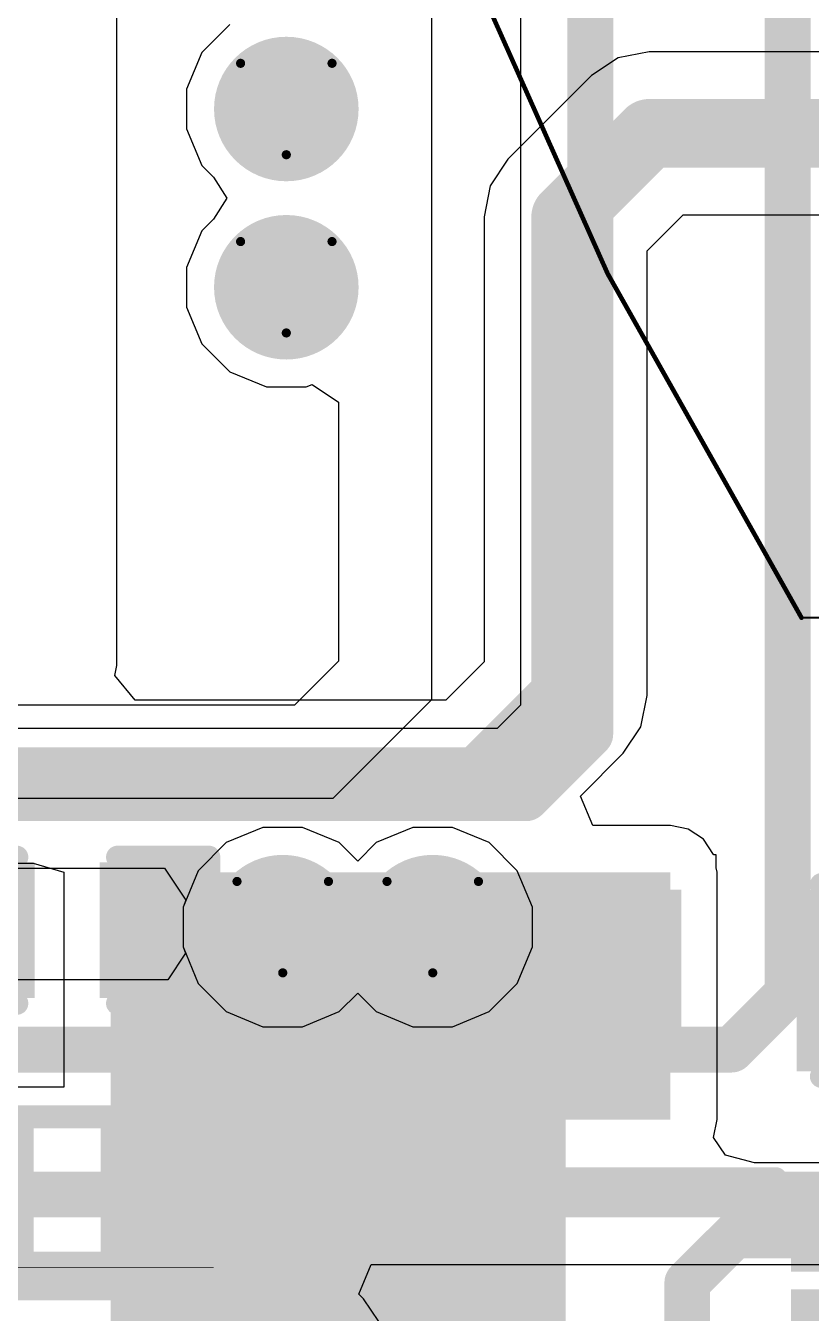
# Model space of a CAD drawing. Header units: inches. Extents: x -6 to 385, y -2 to 102.
# Drawn here: x 15.53 to 19.89, y 6.13 to 13.29 of the extents above; entities that cross this region are included whole.
import ezdxf

# ---------------------------------------------------------------- set-up
doc = ezdxf.new("R2010")
doc.units = ezdxf.units.IN
for name, color, linetype in [('Bottom Layer', 5, 'Continuous'), ('Bottom Overlay', 54, 'Continuous'), ('Bottom Paste', 16, 'Continuous'), ('Bottom Solder', 6, 'Continuous'), ('Dimensions', 6, 'Continuous'), ('Drill Drawing', 1, 'Continuous'), ('Layer 1', 16, 'Continuous'), ('Layer 2', 76, 'Continuous'), ('Top Layer', 1, 'Continuous'), ('Top Solder', 216, 'Continuous'), ('Via Holes', 16, 'Continuous')]:
    doc.layers.add(name, color=color, linetype=linetype)

# ---------------------------------------------------------------- blocks, each defined once
blk = doc.blocks.new('VFSOP_8_2_3___B_81')
at = {"layer": 'Bottom Layer'}
for points in [[(-1.7000093, 0.6000597599999999), (-1.7000093, 0.90005916), (-1.0000107, 0.90005916), (-1.0000107, 0.6000597599999999)], [(1.00000816, 0.6000597599999999), (1.00000816, 0.90005916), (1.70000676, 0.90005916), (1.70000676, 0.6000597599999999)], [(-1.70001184, 0.0999363), (-1.70001184, 0.3999356999999999), (-1.00001324, 0.3999356999999999), (-1.00001324, 0.09993629999999999)], [(1.0000107, 0.0999363), (1.0000107, 0.3999356999999999), (1.7000093, 0.3999356999999999), (1.7000093, 0.09993629999999999)], [(-1.7000093, -0.3999382399999999), (-1.7000093, -0.09993883999999997), (-1.0000107, -0.09993884000000001), (-1.0000107, -0.3999382399999999)], [(1.00000816, -0.3999382399999999), (1.00000816, -0.09993883999999997), (1.70000676, -0.09993884000000001), (1.70000676, -0.3999382399999999)], [(-1.7000093, -0.90006678), (-1.7000093, -0.6000673799999999), (-1.0000107, -0.6000673799999999), (-1.0000107, -0.90006678)], [(1.00000816, -0.90006678), (1.00000816, -0.6000673799999999), (1.70000676, -0.6000673799999999), (1.70000676, -0.90006678)]]:
    blk.add_hatch(color=5, dxfattribs=at).paths.add_polyline_path(points)
at = {"layer": 'Bottom Paste'}
for points in [[(-1.7000093, 0.6000597599999999), (-1.7000093, 0.90005916), (-1.0000107, 0.90005916), (-1.0000107, 0.6000597599999999)], [(1.00000816, 0.6000597599999999), (1.00000816, 0.90005916), (1.70000676, 0.90005916), (1.70000676, 0.6000597599999999)], [(-1.70001184, 0.0999363), (-1.70001184, 0.3999356999999999), (-1.00001324, 0.3999356999999999), (-1.00001324, 0.09993629999999999)], [(1.0000107, 0.0999363), (1.0000107, 0.3999356999999999), (1.7000093, 0.3999356999999999), (1.7000093, 0.09993629999999999)], [(-1.7000093, -0.3999382399999999), (-1.7000093, -0.09993883999999997), (-1.0000107, -0.09993884000000001), (-1.0000107, -0.3999382399999999)], [(1.00000816, -0.3999382399999999), (1.00000816, -0.09993883999999997), (1.70000676, -0.09993884000000001), (1.70000676, -0.3999382399999999)], [(-1.7000093, -0.90006678), (-1.7000093, -0.6000673799999999), (-1.0000107, -0.6000673799999999), (-1.0000107, -0.90006678)], [(1.00000816, -0.90006678), (1.00000816, -0.6000673799999999), (1.70000676, -0.6000673799999999), (1.70000676, -0.90006678)]]:
    blk.add_hatch(color=16, dxfattribs=at).paths.add_polyline_path(points)
at = {"layer": 'Bottom Solder'}
for points in [[(-1.7508093, 0.54925976), (-1.7508093, 0.9508591599999999), (-0.9492107, 0.9508591599999999), (-0.9492107, 0.54925976)], [(0.9492081599999999, 0.54925976), (0.9492081599999999, 0.9508591599999999), (1.75080676, 0.9508591599999999), (1.75080676, 0.54925976)], [(-1.75081184, 0.04913630000000004), (-1.75081184, 0.4507357), (-0.9492132399999998, 0.4507357), (-0.9492132399999998, 0.04913629999999996)], [(0.9492107, 0.04913630000000004), (0.9492107, 0.4507357), (1.7508093, 0.4507357), (1.7508093, 0.04913629999999996)], [(-1.7508093, -0.45073824), (-1.7508093, -0.04913883999999996), (-0.9492107, -0.04913884000000003), (-0.9492107, -0.45073824)], [(0.9492081599999999, -0.45073824), (0.9492081599999999, -0.04913883999999996), (1.75080676, -0.04913884000000003), (1.75080676, -0.45073824)], [(-1.7508093, -0.95086678), (-1.7508093, -0.54926738), (-0.9492107, -0.54926738), (-0.9492107, -0.95086678)], [(0.9492081599999999, -0.95086678), (0.9492081599999999, -0.54926738), (1.75080676, -0.54926738), (1.75080676, -0.95086678)]]:
    blk.add_hatch(color=6, dxfattribs=at).paths.add_polyline_path(points)
at = {"layer": 'Bottom Overlay'}
for points in [[(0.8635974599999999, 1.0668, 0.127, 0.127, 0), (-0.8636, 1.0668, 0.127, 0.127, 0)], [(-1.9304, -0.8636025399999999, 0.127, 0.127, 0), (-1.93040254, -0.66040254, 0.127, 0.127, 0)], [(-1.8288, -0.76200508, 0.127, 0.127, 0), (-1.93040254, -0.66040254, 0.127, 0.127, 0)], [(-1.8288, -0.76200508, 0.127, 0.127, 0), (-1.9304, -0.8636025399999999, 0.127, 0.127, 0)], [(0.8636, -1.06680254, 0.127, 0.127, 0), (-0.8636025399999999, -1.06680508, 0.127, 0.127, 0)]]:
    blk.add_lwpolyline(points, format="xyseb", dxfattribs=at)
for points in [[(-0.8953499999999999, 1.0668, 0.0635, 0.0635, 1), (-0.83185, 1.0668, 0.0635, 0.0635, 1)], [(0.8318474599999999, 1.0668, 0.0635, 0.0635, 1), (0.89534746, 1.0668, 0.0635, 0.0635, 1)], [(-1.96215254, -0.66040254, 0.0635, 0.0635, 1), (-1.89865254, -0.66040254, 0.0635, 0.0635, 1)], [(-1.96215254, -0.66040254, 0.0635, 0.0635, 1), (-1.89865254, -0.66040254, 0.0635, 0.0635, 1)], [(-1.86055, -0.76200508, 0.0635, 0.0635, 1), (-1.79705, -0.76200508, 0.0635, 0.0635, 1)], [(-1.86055, -0.76200508, 0.0635, 0.0635, 1), (-1.79705, -0.76200508, 0.0635, 0.0635, 1)], [(-1.96215, -0.8636025399999999, 0.0635, 0.0635, 1), (-1.89865, -0.8636025399999999, 0.0635, 0.0635, 1)], [(-1.96215, -0.8636025399999999, 0.0635, 0.0635, 1), (-1.89865, -0.8636025399999999, 0.0635, 0.0635, 1)], [(-0.89535254, -1.06680508, 0.0635, 0.0635, 1), (-0.8318525399999999, -1.06680508, 0.0635, 0.0635, 1)], [(0.83185, -1.06680254, 0.0635, 0.0635, 1), (0.8953499999999999, -1.06680254, 0.0635, 0.0635, 1)]]:
    blk.add_lwpolyline(points, format="xyseb", close=True, dxfattribs=at)
blk = doc.blocks.new('R___0402_B_118')
at = {"layer": 'Bottom Layer'}
for points in [[(-0.24130508, 0.31750508), (-0.2413050799999999, -0.31749492), (-0.6985050799999999, -0.31749492), (-0.6985050799999999, 0.31750508)], [(0.69849746, 0.31750508), (0.69849746, -0.31749492), (0.24129746, -0.31749492), (0.24129746, 0.31750508)]]:
    blk.add_hatch(color=5, dxfattribs=at).paths.add_polyline_path(points)
at = {"layer": 'Bottom Paste'}
for points in [[(-0.24130508, 0.31750508), (-0.2413050799999999, -0.31749492), (-0.6985050799999999, -0.31749492), (-0.6985050799999999, 0.31750508)], [(0.69849746, 0.31750508), (0.69849746, -0.31749492), (0.24129746, -0.31749492), (0.24129746, 0.31750508)]]:
    blk.add_hatch(color=16, dxfattribs=at).paths.add_polyline_path(points)
at = {"layer": 'Bottom Solder'}
for points in [[(-0.18630392, 0.37250624), (-0.18630392, -0.37249608), (-0.75350624, -0.37249608), (-0.75350624, 0.37250624)], [(0.7534986199999999, 0.37250624), (0.7534986199999999, -0.37249608), (0.1862963, -0.37249608), (0.1862962999999999, 0.37250624)]]:
    blk.add_hatch(color=6, dxfattribs=at).paths.add_polyline_path(points)
at = {"layer": 'Bottom Overlay'}
for points in [[(-0.7874050799999999, 0.40640508, 0.127, 0.127, 0), (-0.78740762, -0.4063923799999999, 0.127, 0.127, 0)], [(0.7874, 0.4064076199999999, 0.127, 0.127, 0), (-0.7874050799999999, 0.40640508, 0.127, 0.127, 0)], [(0.8127974599999999, 0.43180254, 0.0032258, 0.0032258, 0), (-0.8128, 0.4318, 0.0032258, 0.0032258, 0)], [(0.7874, 0.4064076199999999, 0.127, 0.127, 0), (0.78739746, -0.40639746, 0.127, 0.127, 0)], [(0.78739746, -0.40639746, 0.127, 0.127, 0), (-0.78740762, -0.4063923799999999, 0.127, 0.127, 0)]]:
    blk.add_lwpolyline(points, format="xyseb", dxfattribs=at)
for points in [[(-0.8191550799999999, 0.40640508, 0.0635, 0.0635, 1), (-0.75565508, 0.40640508, 0.0635, 0.0635, 1)], [(-0.8191550799999999, 0.40640508, 0.0635, 0.0635, 1), (-0.75565508, 0.40640508, 0.0635, 0.0635, 1)], [(-0.81360518, 0.4318, 0.0016129, 0.0016129, 1), (-0.8119948199999999, 0.4318, 0.0016129, 0.0016129, 1)], [(0.7556499999999999, 0.4064076199999999, 0.0635, 0.0635, 1), (0.8191499999999999, 0.4064076199999999, 0.0635, 0.0635, 1)], [(0.7556499999999999, 0.4064076199999999, 0.0635, 0.0635, 1), (0.8191499999999999, 0.4064076199999999, 0.0635, 0.0635, 1)], [(0.81199228, 0.43180254, 0.0016129, 0.0016129, 1), (0.8136026399999999, 0.43180254, 0.0016129, 0.0016129, 1)], [(-0.81915762, -0.4063923799999999, 0.0635, 0.0635, 1), (-0.7556576199999999, -0.4063923799999999, 0.0635, 0.0635, 1)], [(-0.81915762, -0.4063923799999999, 0.0635, 0.0635, 1), (-0.7556576199999999, -0.4063923799999999, 0.0635, 0.0635, 1)], [(0.7556474599999999, -0.40639746, 0.0635, 0.0635, 1), (0.8191474599999999, -0.40639746, 0.0635, 0.0635, 1)], [(0.7556474599999999, -0.40639746, 0.0635, 0.0635, 1), (0.8191474599999999, -0.40639746, 0.0635, 0.0635, 1)]]:
    blk.add_lwpolyline(points, format="xyseb", close=True, dxfattribs=at)
blk = doc.blocks.new('C___0603_B_158')
at = {"layer": 'Bottom Layer'}
for points in [[(-1.143, -0.4445), (-1.143, 0.4445), (-0.3809999999999999, 0.4445), (-0.3809999999999999, -0.4445)], [(0.3809999999999999, -0.4445), (0.3809999999999999, 0.4445), (1.143, 0.4445), (1.143, -0.4445)]]:
    blk.add_hatch(color=5, dxfattribs=at).paths.add_polyline_path(points)
at = {"layer": 'Bottom Paste'}
for points in [[(-1.143, -0.4445), (-1.143, 0.4445), (-0.3809999999999999, 0.4445), (-0.3809999999999999, -0.4445)], [(0.3809999999999999, -0.4445), (0.3809999999999999, 0.4445), (1.143, 0.4445), (1.143, -0.4445)]]:
    blk.add_hatch(color=16, dxfattribs=at).paths.add_polyline_path(points)
at = {"layer": 'Bottom Solder'}
for points in [[(-1.20299988, -0.50449988), (-1.20299988, 0.50449988), (-0.3210001199999999, 0.50449988), (-0.3210001199999999, -0.50449988)], [(0.3210001199999999, -0.50449988), (0.3210001199999999, 0.50449988), (1.20299988, 0.50449988), (1.20299988, -0.50449988)]]:
    blk.add_hatch(color=6, dxfattribs=at).paths.add_polyline_path(points)
at = {"layer": 'Bottom Overlay'}
for points in [[(-0.45720254, 0.5333974599999999, 0.127, 0.127, 0), (-1.24460254, 0.5333974599999999, 0.127, 0.127, 0)], [(-1.2446, -0.5334, 0.127, 0.127, 0), (-1.24460254, 0.5333974599999999, 0.127, 0.127, 0)], [(1.2446, 0.53340254, 0.127, 0.127, 0), (0.4571999999999999, 0.53340254, 0.127, 0.127, 0)], [(1.24460254, -0.5333974599999999, 0.127, 0.127, 0), (1.2446, 0.53340254, 0.127, 0.127, 0)], [(-0.4571999999999999, -0.5334, 0.127, 0.127, 0), (-1.2446, -0.5334, 0.127, 0.127, 0)], [(1.24460254, -0.5333974599999999, 0.127, 0.127, 0), (0.45720254, -0.5333974599999999, 0.127, 0.127, 0)]]:
    blk.add_lwpolyline(points, format="xyseb", dxfattribs=at)
for points in [[(-1.27635254, 0.5333974599999999, 0.0635, 0.0635, 1), (-1.21285254, 0.5333974599999999, 0.0635, 0.0635, 1)], [(-1.27635254, 0.5333974599999999, 0.0635, 0.0635, 1), (-1.21285254, 0.5333974599999999, 0.0635, 0.0635, 1)], [(-0.4889525399999999, 0.5333974599999999, 0.0635, 0.0635, 1), (-0.42545254, 0.5333974599999999, 0.0635, 0.0635, 1)], [(0.42545, 0.53340254, 0.0635, 0.0635, 1), (0.4889499999999999, 0.53340254, 0.0635, 0.0635, 1)], [(1.21285, 0.53340254, 0.0635, 0.0635, 1), (1.27635, 0.53340254, 0.0635, 0.0635, 1)], [(1.21285, 0.53340254, 0.0635, 0.0635, 1), (1.27635, 0.53340254, 0.0635, 0.0635, 1)], [(-1.27635, -0.5334, 0.0635, 0.0635, 1), (-1.21285, -0.5334, 0.0635, 0.0635, 1)], [(-1.27635, -0.5334, 0.0635, 0.0635, 1), (-1.21285, -0.5334, 0.0635, 0.0635, 1)], [(-0.4889499999999999, -0.5334, 0.0635, 0.0635, 1), (-0.42545, -0.5334, 0.0635, 0.0635, 1)], [(0.42545254, -0.5333974599999999, 0.0635, 0.0635, 1), (0.4889525399999999, -0.5333974599999999, 0.0635, 0.0635, 1)], [(1.21285254, -0.5333974599999999, 0.0635, 0.0635, 1), (1.27635254, -0.5333974599999999, 0.0635, 0.0635, 1)], [(1.21285254, -0.5333974599999999, 0.0635, 0.0635, 1), (1.27635254, -0.5333974599999999, 0.0635, 0.0635, 1)]]:
    blk.add_lwpolyline(points, format="xyseb", close=True, dxfattribs=at)
blk = doc.blocks.new('C___0402_B_159')
at = {"layer": 'Bottom Layer'}
for points in [[(-0.2412974599999999, 0.3175025399999999), (-0.24129746, -0.31749746), (-0.69849746, -0.31749746), (-0.69849746, 0.3175025400000001)], [(0.6985, 0.3175025399999999), (0.6985, -0.31749746), (0.2412999999999999, -0.31749746), (0.2413000000000001, 0.3175025400000001)]]:
    blk.add_hatch(color=5, dxfattribs=at).paths.add_polyline_path(points)
at = {"layer": 'Bottom Paste'}
for points in [[(-0.2412974599999999, 0.3175025399999999), (-0.24129746, -0.31749746), (-0.69849746, -0.31749746), (-0.69849746, 0.3175025400000001)], [(0.6985, 0.3175025399999999), (0.6985, -0.31749746), (0.2412999999999999, -0.31749746), (0.2413000000000001, 0.3175025400000001)]]:
    blk.add_hatch(color=16, dxfattribs=at).paths.add_polyline_path(points)
at = {"layer": 'Bottom Solder'}
for points in [[(-0.1812975799999999, 0.3775024199999999), (-0.1812975800000001, -0.3774973400000001), (-0.7584973399999999, -0.3774973399999999), (-0.7584973399999999, 0.3775024200000001)], [(0.7584998799999999, 0.3775024199999999), (0.7584998799999999, -0.3774973400000001), (0.1813001199999999, -0.3774973399999999), (0.1813001200000001, 0.3775024200000001)]]:
    blk.add_hatch(color=6, dxfattribs=at).paths.add_polyline_path(points)
at = {"layer": 'Bottom Overlay'}
for points in [[(-0.7874, 0.40640508, 0.127, 0.127, 0), (-0.2794, 0.4064076199999999, 0.127, 0.127, 0)], [(-0.7874, -0.40639746, 0.127, 0.127, 0), (-0.7874, 0.40640508, 0.127, 0.127, 0)], [(0.2794, 0.40640508, 0.127, 0.127, 0), (0.78740254, 0.40640508, 0.127, 0.127, 0)], [(0.7874, -0.40639746, 0.127, 0.127, 0), (0.78740254, 0.40640508, 0.127, 0.127, 0)], [(-0.7874, -0.40639746, 0.127, 0.127, 0), (-0.27939746, -0.40639492, 0.127, 0.127, 0)], [(0.2794, -0.40639746, 0.127, 0.127, 0), (0.7874, -0.40639746, 0.127, 0.127, 0)]]:
    blk.add_lwpolyline(points, format="xyseb", dxfattribs=at)
for points in [[(-0.8191499999999999, 0.40640508, 0.0635, 0.0635, 1), (-0.7556499999999999, 0.40640508, 0.0635, 0.0635, 1)], [(-0.8191499999999999, 0.40640508, 0.0635, 0.0635, 1), (-0.7556499999999999, 0.40640508, 0.0635, 0.0635, 1)], [(-0.31115, 0.4064076199999999, 0.0635, 0.0635, 1), (-0.24765, 0.4064076199999999, 0.0635, 0.0635, 1)], [(0.24765, 0.40640508, 0.0635, 0.0635, 1), (0.31115, 0.40640508, 0.0635, 0.0635, 1)], [(0.75565254, 0.40640508, 0.0635, 0.0635, 1), (0.8191525399999998, 0.40640508, 0.0635, 0.0635, 1)], [(0.75565254, 0.40640508, 0.0635, 0.0635, 1), (0.8191525399999998, 0.40640508, 0.0635, 0.0635, 1)], [(-0.8191499999999999, -0.40639746, 0.0635, 0.0635, 1), (-0.7556499999999999, -0.40639746, 0.0635, 0.0635, 1)], [(-0.8191499999999999, -0.40639746, 0.0635, 0.0635, 1), (-0.7556499999999999, -0.40639746, 0.0635, 0.0635, 1)], [(-0.31114746, -0.40639492, 0.0635, 0.0635, 1), (-0.24764746, -0.40639492, 0.0635, 0.0635, 1)], [(0.24765, -0.40639746, 0.0635, 0.0635, 1), (0.31115, -0.40639746, 0.0635, 0.0635, 1)], [(0.7556499999999999, -0.40639746, 0.0635, 0.0635, 1), (0.8191499999999999, -0.40639746, 0.0635, 0.0635, 1)], [(0.7556499999999999, -0.40639746, 0.0635, 0.0635, 1), (0.8191499999999999, -0.40639746, 0.0635, 0.0635, 1)]]:
    blk.add_lwpolyline(points, format="xyseb", close=True, dxfattribs=at)

msp = doc.modelspace()

# ---------------------------------------------------------------- hatches: boundary and pattern name
at = {"layer": 'Bottom Layer'}
h = msp.add_hatch(color=5, dxfattribs=at)
edge = h.paths.add_edge_path()
edge.add_arc((16.9774362, 12.827), 0.2999994, 0, 360)
h = msp.add_hatch(color=5, dxfattribs=at)
edge = h.paths.add_edge_path()
edge.add_arc((16.9774362, 11.8364), 0.2999994, 0, 360)
for points in [[(16.00130404, 5.91549744), (18.52924412, 5.91549744), (18.52924412, 8.5852), (16.00130404, 8.5852)], [(17.23758808, 7.210313239999999), (19.11170676, 7.210313239999999), (19.11170676, 8.5852), (17.23758808, 8.5852)]]:
    msp.add_hatch(color=5, dxfattribs=at).paths.add_polyline_path(points)
h = msp.add_hatch(color=5, dxfattribs=at)
edge = h.paths.add_edge_path()
edge.add_arc((16.9576115, 8.28000376), 0.2999994, 0, 360)
h = msp.add_hatch(color=5, dxfattribs=at)
edge = h.paths.add_edge_path()
edge.add_arc((17.7909093, 8.28000376), 0.2999994, 0, 360)
at = {"layer": 'Bottom Solder'}
h = msp.add_hatch(color=6, dxfattribs=at)
edge = h.paths.add_edge_path()
edge.add_arc((16.9774362, 12.827), 0.4015993999999999, 0, 360)
h = msp.add_hatch(color=6, dxfattribs=at)
edge = h.paths.add_edge_path()
edge.add_arc((16.9774362, 11.8364), 0.4015993999999999, 0, 360)
h = msp.add_hatch(color=6, dxfattribs=at)
edge = h.paths.add_edge_path()
edge.add_arc((16.9576115, 8.28000376), 0.4015993999999999, 0, 360)
h = msp.add_hatch(color=6, dxfattribs=at)
edge = h.paths.add_edge_path()
edge.add_arc((17.7909093, 8.28000376), 0.4015993999999999, 0, 360)
at = {"layer": 'Layer 1'}
h = msp.add_hatch(color=16, dxfattribs=at)
edge = h.paths.add_edge_path()
edge.add_arc((16.9774362, 12.827), 0.2999994, 0, 360)
h = msp.add_hatch(color=16, dxfattribs=at)
edge = h.paths.add_edge_path()
edge.add_arc((16.9774362, 11.8364), 0.2999994, 0, 360)
h = msp.add_hatch(color=16, dxfattribs=at)
edge = h.paths.add_edge_path()
edge.add_arc((16.9576115, 8.28000376), 0.2999994, 0, 360)
h = msp.add_hatch(color=16, dxfattribs=at)
edge = h.paths.add_edge_path()
edge.add_arc((17.7909093, 8.28000376), 0.2999994, 0, 360)
at = {"layer": 'Layer 2'}
h = msp.add_hatch(color=76, dxfattribs=at)
edge = h.paths.add_edge_path()
edge.add_arc((16.9774362, 12.827), 0.2999994, 0, 360)
h = msp.add_hatch(color=76, dxfattribs=at)
edge = h.paths.add_edge_path()
edge.add_arc((16.9774362, 11.8364), 0.2999994, 0, 360)
h = msp.add_hatch(color=76, dxfattribs=at)
edge = h.paths.add_edge_path()
edge.add_arc((16.9576115, 8.28000376), 0.2999994, 0, 360)
h = msp.add_hatch(color=76, dxfattribs=at)
edge = h.paths.add_edge_path()
edge.add_arc((17.7909093, 8.28000376), 0.2999994, 0, 360)
at = {"layer": 'Top Layer'}
h = msp.add_hatch(color=1, dxfattribs=at)
edge = h.paths.add_edge_path()
edge.add_arc((16.9774362, 12.827), 0.2999994, 0, 360)
h = msp.add_hatch(color=1, dxfattribs=at)
edge = h.paths.add_edge_path()
edge.add_arc((16.9774362, 11.8364), 0.2999994, 0, 360)
h = msp.add_hatch(color=1, dxfattribs=at)
edge = h.paths.add_edge_path()
edge.add_arc((16.9576115, 8.28000376), 0.2999994, 0, 360)
h = msp.add_hatch(color=1, dxfattribs=at)
edge = h.paths.add_edge_path()
edge.add_arc((17.7909093, 8.28000376), 0.2999994, 0, 360)
at = {"layer": 'Top Solder'}
h = msp.add_hatch(color=216, dxfattribs=at)
edge = h.paths.add_edge_path()
edge.add_arc((16.9774362, 12.827), 0.4015993999999999, 0, 360)
h = msp.add_hatch(color=216, dxfattribs=at)
edge = h.paths.add_edge_path()
edge.add_arc((16.9774362, 11.8364), 0.4015993999999999, 0, 360)
h = msp.add_hatch(color=216, dxfattribs=at)
edge = h.paths.add_edge_path()
edge.add_arc((16.9576115, 8.28000376), 0.4015993999999999, 0, 360)
h = msp.add_hatch(color=216, dxfattribs=at)
edge = h.paths.add_edge_path()
edge.add_arc((17.7909093, 8.28000376), 0.4015993999999999, 0, 360)
at = {"layer": 'Via Holes'}
h = msp.add_hatch(color=7, dxfattribs=at)
edge = h.paths.add_edge_path()
edge.add_arc((16.9774362, 12.827), 0.1499997, 0, 360)
h = msp.add_hatch(color=7, dxfattribs=at)
edge = h.paths.add_edge_path()
edge.add_arc((16.9774362, 11.8364), 0.1499997, 0, 360)
h = msp.add_hatch(color=7, dxfattribs=at)
edge = h.paths.add_edge_path()
edge.add_arc((16.9576115, 8.28000376), 0.1499997, 0, 360)
h = msp.add_hatch(color=7, dxfattribs=at)
edge = h.paths.add_edge_path()
edge.add_arc((17.7909093, 8.28000376), 0.1499997, 0, 360)

# ---------------------------------------------------------------- linework, layer by layer
at = {"layer": 'Bottom Layer'}
for p, q in [((16.03665576, 9.7350326), (16.03665576, 13.45847448)), ((18.82060498, 13.11087548), (18.673572, 13.01263336)), ((18.99403872, 13.1453763), (18.82060498, 13.11087548)), ((18.99405142, 13.14537376), (18.99403872, 13.1453763)), ((21.56004832, 13.14537376), (18.99405142, 13.14537376)), ((18.67356692, 13.01262574), (18.20877994, 12.5478413)), ((18.673572, 13.01263336), (18.67356692, 13.01262574)), ((18.20877994, 12.5478413), (18.11053782, 12.40081086)), ((18.11053782, 12.40081086), (18.07603954, 12.22737458)), ((18.98245378, 12.03964826), (19.1817625, 12.23895952)), ((19.1817625, 12.23895952), (19.97553028, 12.23895952)), ((18.07603954, 12.22737458), (18.07603954, 9.75482936)), ((18.98245378, 9.567118279999999), (18.98245378, 12.03964826)), ((16.02559152, 9.67940406), (16.03665576, 9.7350326)), ((18.07603954, 9.75482936), (17.86316976, 9.541962119999999)), ((16.13838784, 9.541962119999999), (16.02559152, 9.67940406)), ((17.86316976, 9.541962119999999), (16.13838784, 9.541962119999999)), ((18.9479555, 9.39367184), (18.98245632, 9.56710558)), ((18.98245632, 9.56710558), (18.98245378, 9.567118279999999)), ((18.84971338, 9.24663886), (18.9479555, 9.39367184)), ((18.61151472, 9.00844274), (18.84970576, 9.24663378)), ((18.84970576, 9.24663378), (18.84971338, 9.24663886)), ((18.67955878, 8.84417586), (18.61151472, 9.00844274)), ((19.1117093, 8.84417586), (18.67955878, 8.84417586)), ((19.21081502, 8.82446292), (19.1117093, 8.84417586)), ((19.29483314, 8.768323839999999), (19.21081502, 8.82446292)), ((19.35097222, 8.68430572), (19.29483314, 8.768323839999999)), ((19.3514599, 8.681859699999999), (19.35097222, 8.68430572)), ((19.3657093, 8.681859699999999), (19.3514599, 8.681859699999999)), ((19.3657093, 8.610216459999998), (19.3657093, 8.681859699999999)), ((13.35940432, 8.635547879999999), (15.57105852, 8.635547879999999)), ((15.57105852, 8.635547879999999), (15.74232818, 8.58519746)), ((19.37068516, 8.5852), (19.3657093, 8.610216459999998)), ((15.74232818, 8.58519746), (15.74232818, 7.391123139999999)), ((19.37068516, 7.210313239999999), (19.37068516, 8.5852)), ((15.74232818, 7.391123139999999), (14.8075015, 7.391123139999999)), ((19.35097222, 7.11121006), (19.37068516, 7.210313239999999)), ((19.418173, 7.01224912), (19.35097222, 7.11121006)), ((19.57832, 6.96962792), (19.418173, 7.01224912)), ((19.57832508, 6.969625379999999), (19.57832, 6.969630459999999)), ((19.57832, 6.969630459999999), (19.57832, 6.96962792)), ((20.7863186, 6.969625379999999), (19.57832508, 6.969625379999999))]:
    msp.add_line(p, q, dxfattribs=at)
for points in [[(18.52924666, 12.22737458, 0.3809999999999999, 0.3809999999999999, 0), (18.99403872, 12.69216664, 0.3809999999999999, 0.3809999999999999, 0)], [(18.99403872, 12.69216664, 0.3809999999999999, 0.3809999999999999, 0), (22.3909128, 12.69216664, 0.3809999999999999, 0.3809999999999999, 0)], [(18.52924666, 9.56710558, 0.3809999999999999, 0.3809999999999999, 0), (18.52924666, 12.22737458, 0.3809999999999999, 0.3809999999999999, 0)], [(18.05089608, 9.088754999999999, 0.3809999999999999, 0.3809999999999999, 0), (18.52924666, 9.56710558, 0.3809999999999999, 0.3809999999999999, 0)], [(13.17168054, 9.088754999999999, 0.3809999999999999, 0.3809999999999999, 0), (18.05089608, 9.088754999999999, 0.3809999999999999, 0.3809999999999999, 0)], [(16.2957637, 7.6023597, 0.508, 0.508, 0), (16.29576624, 7.60236224, 0.508, 0.508, 0)], [(16.29576624, 7.60236224, 0.508, 0.508, 0), (17.0592115, 7.60236224, 0.508, 0.508, 0)], [(19.20512288, 6.30391932, 0.254, 0.254, 0), (19.46682924, 6.565625679999999, 0.254, 0.254, 0)], [(19.46682924, 6.565625679999999, 0.254, 0.254, 0), (20.1823193, 6.565625679999999, 0.254, 0.254, 0)], [(19.20512288, 4.06592532, 0.254, 0.254, 0), (19.20512288, 6.30391932, 0.254, 0.254, 0)]]:
    msp.add_lwpolyline(points, format="xyseb", dxfattribs=at)
for points in [[(18.89878872, 12.69216664, 0.1905, 0.1905, 1), (19.08928872, 12.69216664, 0.1905, 0.1905, 1)], [(18.89878872, 12.69216664, 0.1905, 0.1905, 1), (19.08928872, 12.69216664, 0.1905, 0.1905, 1)], [(18.43399666, 12.22737458, 0.1905, 0.1905, 1), (18.62449666, 12.22737458, 0.1905, 0.1905, 1)], [(18.43399666, 12.22737458, 0.1905, 0.1905, 1), (18.62449666, 12.22737458, 0.1905, 0.1905, 1)], [(18.43399666, 9.56710558, 0.1905, 0.1905, 1), (18.62449666, 9.56710558, 0.1905, 0.1905, 1)], [(18.43399666, 9.56710558, 0.1905, 0.1905, 1), (18.62449666, 9.56710558, 0.1905, 0.1905, 1)], [(17.95564608, 9.088754999999999, 0.1905, 0.1905, 1), (18.14614608, 9.088754999999999, 0.1905, 0.1905, 1)], [(17.95564608, 9.088754999999999, 0.1905, 0.1905, 1), (18.14614608, 9.088754999999999, 0.1905, 0.1905, 1)], [(16.1687637, 7.6023597, 0.254, 0.254, 1), (16.4227637, 7.6023597, 0.254, 0.254, 1)], [(16.16876624, 7.60236224, 0.254, 0.254, 1), (16.42276624, 7.60236224, 0.254, 0.254, 1)], [(16.16876624, 7.60236224, 0.254, 0.254, 1), (16.42276624, 7.60236224, 0.254, 0.254, 1)], [(16.9322115, 7.60236224, 0.254, 0.254, 1), (17.1862115, 7.60236224, 0.254, 0.254, 1)], [(19.40332924, 6.565625679999999, 0.127, 0.127, 1), (19.53032924, 6.565625679999999, 0.127, 0.127, 1)], [(19.40332924, 6.565625679999999, 0.127, 0.127, 1), (19.53032924, 6.565625679999999, 0.127, 0.127, 1)], [(19.14162288, 6.30391932, 0.127, 0.127, 1), (19.26862288, 6.30391932, 0.127, 0.127, 1)], [(19.14162288, 6.30391932, 0.127, 0.127, 1), (19.26862288, 6.30391932, 0.127, 0.127, 1)]]:
    msp.add_lwpolyline(points, format="xyseb", close=True, dxfattribs=at)
at = {"layer": 'Dimensions'}
for points in [[(19.8395209, 10.00000032, 0.0254, 0.0254, -0.2872983910523189), (19.8395209, 35.00000112, 0.0254, 0.0254, 0)], [(19.8395209, 10.00000032, 0.0127, 0.0127, 0), (22.79829324, 10.00000032, 0.0127, 0.0127, 0)]]:
    msp.add_lwpolyline(points, format="xyseb", dxfattribs=at)
for points in [[(19.8331709, 10.00000032, 0.0127, 0.0127, 1), (19.8458709, 10.00000032, 0.0127, 0.0127, 1)], [(19.8363459, 10.00000032, 0.00635, 0.00635, 1), (19.8426959, 10.00000032, 0.00635, 0.00635, 1)]]:
    msp.add_lwpolyline(points, format="xyseb", close=True, dxfattribs=at)
at = {"layer": 'Drill Drawing'}
for points in [[(16.7234362, 13.081, 0.0508, 0.0508, 0), (17.2314362, 13.081, 0.0508, 0.0508, 0)], [(16.7234362, 13.081, 0.0508, 0.0508, 0), (16.9774362, 12.573, 0.0508, 0.0508, 0)], [(16.9774362, 12.573, 0.0508, 0.0508, 0), (17.2314362, 13.081, 0.0508, 0.0508, 0)], [(16.7234362, 12.0904, 0.0508, 0.0508, 0), (17.2314362, 12.0904, 0.0508, 0.0508, 0)], [(16.7234362, 12.0904, 0.0508, 0.0508, 0), (16.9774362, 11.5824, 0.0508, 0.0508, 0)], [(16.9774362, 11.5824, 0.0508, 0.0508, 0), (17.2314362, 12.0904, 0.0508, 0.0508, 0)], [(16.7036115, 8.53400376, 0.0508, 0.0508, 0), (17.2116115, 8.53400376, 0.0508, 0.0508, 0)], [(16.7036115, 8.53400376, 0.0508, 0.0508, 0), (16.9576115, 8.02600376, 0.0508, 0.0508, 0)], [(16.9576115, 8.02600376, 0.0508, 0.0508, 0), (17.2116115, 8.53400376, 0.0508, 0.0508, 0)], [(17.5369093, 8.53400376, 0.0508, 0.0508, 0), (18.0449093, 8.53400376, 0.0508, 0.0508, 0)], [(17.5369093, 8.53400376, 0.0508, 0.0508, 0), (17.7909093, 8.02600376, 0.0508, 0.0508, 0)], [(17.7909093, 8.02600376, 0.0508, 0.0508, 0), (18.0449093, 8.53400376, 0.0508, 0.0508, 0)]]:
    msp.add_lwpolyline(points, format="xyseb", dxfattribs=at)
for points in [[(16.7107362, 13.081, 0.0254, 0.0254, 1), (16.7361362, 13.081, 0.0254, 0.0254, 1)], [(16.7107362, 13.081, 0.0254, 0.0254, 1), (16.7361362, 13.081, 0.0254, 0.0254, 1)], [(17.2187362, 13.081, 0.0254, 0.0254, 1), (17.2441362, 13.081, 0.0254, 0.0254, 1)], [(17.2187362, 13.081, 0.0254, 0.0254, 1), (17.2441362, 13.081, 0.0254, 0.0254, 1)], [(16.9647362, 12.573, 0.0254, 0.0254, 1), (16.9901362, 12.573, 0.0254, 0.0254, 1)], [(16.9647362, 12.573, 0.0254, 0.0254, 1), (16.9901362, 12.573, 0.0254, 0.0254, 1)], [(16.7107362, 12.0904, 0.0254, 0.0254, 1), (16.7361362, 12.0904, 0.0254, 0.0254, 1)], [(16.7107362, 12.0904, 0.0254, 0.0254, 1), (16.7361362, 12.0904, 0.0254, 0.0254, 1)], [(17.2187362, 12.0904, 0.0254, 0.0254, 1), (17.2441362, 12.0904, 0.0254, 0.0254, 1)], [(17.2187362, 12.0904, 0.0254, 0.0254, 1), (17.2441362, 12.0904, 0.0254, 0.0254, 1)], [(16.9647362, 11.5824, 0.0254, 0.0254, 1), (16.9901362, 11.5824, 0.0254, 0.0254, 1)], [(16.9647362, 11.5824, 0.0254, 0.0254, 1), (16.9901362, 11.5824, 0.0254, 0.0254, 1)], [(16.6909115, 8.53400376, 0.0254, 0.0254, 1), (16.7163115, 8.53400376, 0.0254, 0.0254, 1)], [(16.6909115, 8.53400376, 0.0254, 0.0254, 1), (16.7163115, 8.53400376, 0.0254, 0.0254, 1)], [(17.1989115, 8.53400376, 0.0254, 0.0254, 1), (17.2243115, 8.53400376, 0.0254, 0.0254, 1)], [(17.1989115, 8.53400376, 0.0254, 0.0254, 1), (17.2243115, 8.53400376, 0.0254, 0.0254, 1)], [(17.5242093, 8.53400376, 0.0254, 0.0254, 1), (17.5496093, 8.53400376, 0.0254, 0.0254, 1)], [(17.5242093, 8.53400376, 0.0254, 0.0254, 1), (17.5496093, 8.53400376, 0.0254, 0.0254, 1)], [(18.0322093, 8.53400376, 0.0254, 0.0254, 1), (18.0576093, 8.53400376, 0.0254, 0.0254, 1)], [(18.0322093, 8.53400376, 0.0254, 0.0254, 1), (18.0576093, 8.53400376, 0.0254, 0.0254, 1)], [(16.9449115, 8.02600376, 0.0254, 0.0254, 1), (16.9703115, 8.02600376, 0.0254, 0.0254, 1)], [(16.9449115, 8.02600376, 0.0254, 0.0254, 1), (16.9703115, 8.02600376, 0.0254, 0.0254, 1)], [(17.7782093, 8.02600376, 0.0254, 0.0254, 1), (17.8036093, 8.02600376, 0.0254, 0.0254, 1)], [(17.7782093, 8.02600376, 0.0254, 0.0254, 1), (17.8036093, 8.02600376, 0.0254, 0.0254, 1)]]:
    msp.add_lwpolyline(points, format="xyseb", close=True, dxfattribs=at)
at = {"layer": 'Layer 1'}
for p, q in [((16.8474136, 8.834003159999998), (16.64379704, 8.74966246)), ((17.0678094, 8.834003159999998), (16.8474136, 8.834003159999998)), ((17.27142596, 8.74966246), (17.0678094, 8.834003159999998)), ((17.6807114, 8.834003159999998), (17.47709484, 8.74966246)), ((17.9011072, 8.834003159999998), (17.6807114, 8.834003159999998)), ((18.10472376, 8.74966246), (17.9011072, 8.834003159999998)), ((16.64379704, 8.74966246), (16.4879528, 8.59381822)), ((17.3742604, 8.64682802), (17.27142596, 8.74966246)), ((17.47709484, 8.74966246), (17.3742604, 8.64682802)), ((18.260568, 8.59381822), (18.10472376, 8.74966246)), ((16.4879528, 8.59381822), (16.4036121, 8.390201659999999)), ((18.3449087, 8.390201659999999), (18.260568, 8.59381822)), ((16.4036121, 8.390201659999999), (16.4036121, 8.169805859999999)), ((18.3449087, 8.169805859999999), (18.3449087, 8.390201659999999)), ((16.4036121, 8.169805859999999), (16.4879528, 7.9661893)), ((18.260568, 7.9661893), (18.3449087, 8.169805859999999)), ((16.4879528, 7.9661893), (16.64379704, 7.81034506)), ((18.10472376, 7.81034506), (18.260568, 7.9661893)), ((17.27142596, 7.81034506), (17.3742604, 7.913179499999999)), ((17.3742604, 7.913179499999999), (17.47709484, 7.81034506)), ((16.64379704, 7.81034506), (16.8474136, 7.726004359999999)), ((17.0678094, 7.726004359999999), (17.27142596, 7.81034506)), ((17.47709484, 7.81034506), (17.6807114, 7.726004359999999)), ((17.9011072, 7.726004359999999), (18.10472376, 7.81034506)), ((16.8474136, 7.726004359999999), (17.0678094, 7.726004359999999)), ((17.6807114, 7.726004359999999), (17.9011072, 7.726004359999999))]:
    msp.add_line(p, q, dxfattribs=at)
at = {"layer": 'Layer 2'}
for p, q in [((17.78599186, 9.54440814), (17.78598932, 16.16242386)), ((16.66362174, 13.2966587), (16.5077775, 13.14081446)), ((16.5077775, 13.14081446), (16.4234368, 12.9371979)), ((16.4234368, 12.9371979), (16.4234368, 12.7168021)), ((16.4234368, 12.7168021), (16.5077775, 12.51318554)), ((16.5077775, 12.51318554), (16.57310884, 12.4478542)), ((16.57310884, 12.4478542), (16.64725144, 12.3317)), ((16.64725144, 12.3317), (16.57310884, 12.2155458)), ((16.57310884, 12.2155458), (16.5077775, 12.15021446)), ((16.5077775, 12.15021446), (16.4234368, 11.9465979)), ((16.4234368, 11.9465979), (16.4234368, 11.7262021)), ((16.4234368, 11.7262021), (16.5077775, 11.52258554)), ((16.5077775, 11.52258554), (16.66362174, 11.3667413)), ((16.66362174, 11.3667413), (16.8672383, 11.2824006)), ((16.8672383, 11.2824006), (17.0876341, 11.2824006)), ((17.0876341, 11.2824006), (17.12020198, 11.29589054)), ((17.12020198, 11.29589054), (17.26804014, 11.19710994)), ((17.26804014, 11.19710994), (17.26804014, 9.75895178)), ((17.26804014, 9.75895178), (17.02304444, 9.51395608)), ((17.23758808, 8.99600436), (17.78599186, 9.54440814)), ((17.02304444, 9.51395608), (14.762607, 9.51395608)), ((14.762607, 8.99600436), (17.23758808, 8.99600436))]:
    msp.add_line(p, q, dxfattribs=at)
at = {"layer": 'Top Layer'}
for p, q in [((18.27806606, 14.99789482), (18.27806606, 9.51374526)), ((18.27806606, 9.51374526), (18.14879022, 9.38446942)), ((18.14879022, 9.38446942), (9.32563794, 9.38446942)), ((9.32563794, 8.6075393), (16.3011866, 8.6075393)), ((16.3011866, 8.6075393), (16.41998748, 8.429736759999999)), ((16.41998748, 8.429736759999999), (16.4036121, 8.390201659999999)), ((16.4036121, 8.390201659999999), (16.4036121, 8.169805859999999)), ((16.4036121, 8.169805859999999), (16.41790214, 8.13530504)), ((16.41790214, 8.13530504), (16.31912154, 7.98746942)), ((16.31912154, 7.98746942), (9.32563794, 7.98746942)), ((17.38000588, 6.240505679999999), (17.4480474, 6.40477256)), ((17.4480474, 6.40477256), (20.0781793, 6.40477256)), ((17.40698068, 6.21353088), (17.38000588, 6.240505679999999)), ((17.4069883, 6.2135258), (17.40698068, 6.21353088)), ((17.49119692, 6.08749862), (17.4069883, 6.2135258))]:
    msp.add_line(p, q, dxfattribs=at)
for points in [[(18.66653112, 9.352838799999999, 0.254, 0.254, 0), (18.66653112, 15.39290292, 0.254, 0.254, 0)], [(19.76274432, 7.911114479999999, 0.254, 0.254, 0), (19.76274432, 15.34611104, 0.254, 0.254, 0)], [(18.30969668, 8.99600436, 0.254, 0.254, 0), (18.66653112, 9.352838799999999, 0.254, 0.254, 0)], [(8.93062984, 8.99600436, 0.254, 0.254, 0), (18.30969668, 8.99600436, 0.254, 0.254, 0)], [(19.4506342, 7.599004359999999, 0.254, 0.254, 0), (19.76274432, 7.911114479999999, 0.254, 0.254, 0)], [(8.93062984, 7.599004359999999, 0.254, 0.254, 0), (19.4506342, 7.599004359999999, 0.254, 0.254, 0)], [(4.86536238, 6.793237619999999, 0.254, 0.254, 0), (20.0781793, 6.793237619999999, 0.254, 0.254, 0)], [(0.21091398, 6.33216412, 0.254, 0.254, 0), (16.73897592, 6.33216412, 0.254, 0.254, 0)], [(16.73897592, 6.33216412, 0.254, 0.254, 0), (17.13230254, 5.9388375, 0.254, 0.254, 0)]]:
    msp.add_lwpolyline(points, format="xyseb", dxfattribs=at)
for points in [[(18.60303112, 9.352838799999999, 0.127, 0.127, 1), (18.73003112, 9.352838799999999, 0.127, 0.127, 1)], [(18.60303112, 9.352838799999999, 0.127, 0.127, 1), (18.73003112, 9.352838799999999, 0.127, 0.127, 1)], [(18.24619668, 8.99600436, 0.127, 0.127, 1), (18.37319668, 8.99600436, 0.127, 0.127, 1)], [(18.24619668, 8.99600436, 0.127, 0.127, 1), (18.37319668, 8.99600436, 0.127, 0.127, 1)], [(19.69924432, 7.911114479999999, 0.127, 0.127, 1), (19.82624432, 7.911114479999999, 0.127, 0.127, 1)], [(19.69924432, 7.911114479999999, 0.127, 0.127, 1), (19.82624432, 7.911114479999999, 0.127, 0.127, 1)], [(19.3871342, 7.599004359999999, 0.127, 0.127, 1), (19.5141342, 7.599004359999999, 0.127, 0.127, 1)], [(19.3871342, 7.599004359999999, 0.127, 0.127, 1), (19.5141342, 7.599004359999999, 0.127, 0.127, 1)], [(16.67547592, 6.33216412, 0.127, 0.127, 1), (16.80247592, 6.33216412, 0.127, 0.127, 1)], [(16.67547592, 6.33216412, 0.127, 0.127, 1), (16.80247592, 6.33216412, 0.127, 0.127, 1)]]:
    msp.add_lwpolyline(points, format="xyseb", close=True, dxfattribs=at)

# ---------------------------------------------------------------- block references
msp.add_blockref('C___0402_B_159', (15.7600015, 8.26275716))
at = {"rotation": 180}
for name, p in [('C___0603_B_158', (19.4927093, 7.9833597)), ('R___0402_B_118', (15.75999896, 6.819628219999999)), ('VFSOP_8_2_3___B_81', (18.8323093, 5.815558599999999))]:
    msp.add_blockref(name, p, dxfattribs=at)

doc.saveas('drawing.dxf')
